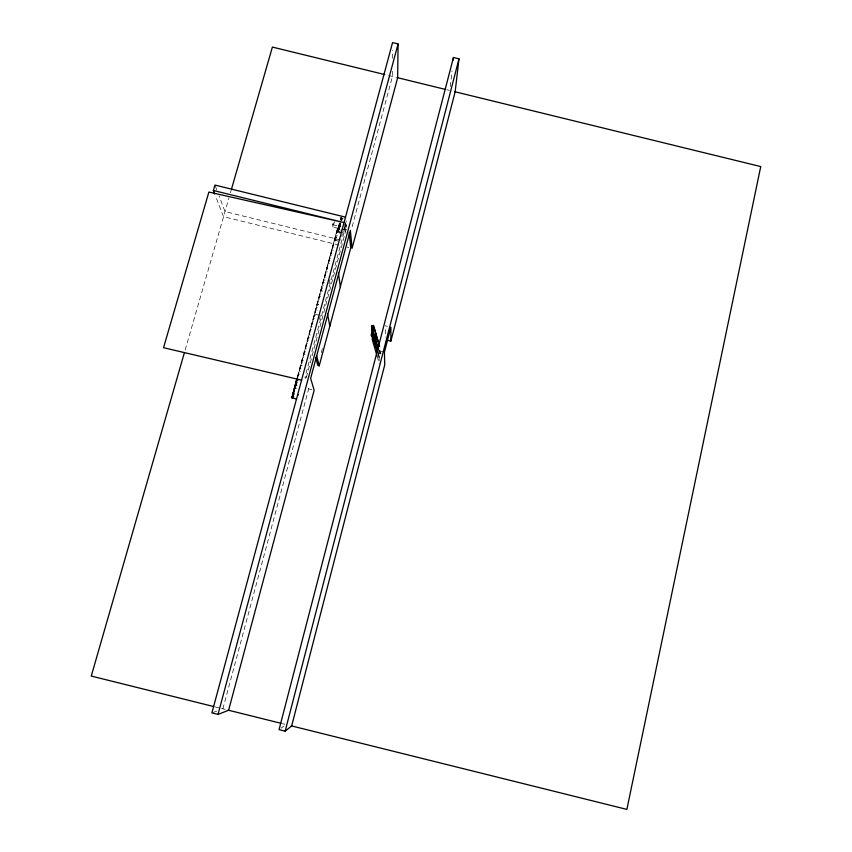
<?xml version="1.0" encoding="UTF-8"?>
<svg xmlns="http://www.w3.org/2000/svg" width="852" height="852" viewBox="0 0 852 852"><rect width="100%" height="100%" fill="white"/><g stroke="black" fill="none" stroke-linecap="round" stroke-linejoin="round"><path stroke-width="0.64" stroke-dasharray="4.26 3.19" d="M312.194 326.87L312.205 326.902M312.79 323.888L312.886 324.111M313.696 321.374L313.696 321.108M314.814 318.488L314.644 318.35M317.05 310.213L316.944 310.107M317.306 307.338L317.295 307.306M318.105 304.803L318.531 304.814M318.541 304.75L317.998 304.686M301.054 368.405L300.799 368.415M302.811 363.005L302.353 362.792M303.035 360.183L303.387 360.3M306.773 346.125L306.89 346.082M307.764 343.548L307.764 343.26M310.224 334.985L309.84 335.155M299.723 374.284L299.393 373.996M392.452 71.249L392.442 76.456L351.535 229.028M392.506 58.224L392.527 50.417M315.655 310.043L315.602 310.362M316.348 307.615L316.326 307.732M321.673 288.487L321.523 288.402M323.43 281.373L323.409 281.298M323.749 280.244L323.888 280.233M324.569 277.081L324.484 277.464M326.082 272.086L325.89 271.596M326.827 269.317L326.689 269.392M327.157 268.178L326.976 267.688M328.244 263.449L328.158 263.96M328.904 261.181L329.032 261.276M329.16 259.509L329.16 259.572M329.948 257.272L329.905 256.729M330.448 255.355L330.501 255.845M331.108 253.044L331.236 253.14M331.96 250.424L331.929 249.87L331.822 250.392M332.227 248.763L332.291 249.178M450.346 86.553L452.039 70.695M341.428 232.489L336.934 231.382L338.755 225.886M341.375 232.34L337.104 231.297L338.904 225.929L336.934 231.382M339.075 229.71L338.894 230.072A5.155 2.418 10.6 0 1 338.404 229.955L338.606 229.593A5.506 2.588 10.5 0 1 339.064 229.71L339.16 229.582A5.474 2.556 10.6 0 1 338.702 229.476L338.776 229.316A5.463 2.556 10.6 0 0 339.234 229.422L339.075 229.752A5.155 2.407 10.6 0 1 338.585 229.625L338.457 229.742A5.474 2.556 10.6 0 0 338.915 229.859L339.021 229.795A5.506 2.599 10.5 0 0 338.574 229.678L338.468 229.965A6.933 3.27 10.5 0 1 338.851 230.061L339.053 229.742A5.474 2.556 10.6 0 1 338.585 229.72L338.585 229.72M338.659 229.369L338.766 229.263A5.506 2.588 10.5 0 1 339.224 229.38L339.192 229.369A5.463 2.556 10.6 0 1 338.691 229.252L338.734 229.305M338.468 231.073L338.574 230.775A5.517 2.599 10.5 0 0 338.106 230.668L337.925 230.892M344.357 227.271L343.92 229.795L346.732 219.358M319.447 296.773L319.234 296.24M319.34 319.319L320.363 315.517M328.968 283.578L330.342 278.466M341.695 236.313L342.387 233.767M345.209 223.565L345.017 224.172M345.348 223.575L344.176 228.57M345.177 225.471L345.763 223.32M306.347 377.319L346.146 229.294L345.763 225.684L305.602 374.933L306.347 377.319L304.909 376.967L305.666 379.342M222.894 708.832L308.68 388.853L307.923 386.478M321.279 352.696L322.652 347.563M346.583 227.292L346.306 224.651L344.868 229.997L333.015 227.09L334.463 221.744M297.327 376.989L337.381 228.783L297.529 377.574M337.52 228.815L297.572 376.925M297.667 377.585L337.626 229.667L341.897 230.722M339.575 223.778L338.329 228.421L339.16 224.033M340.417 219.39L341.045 217.058M340.342 221.445L338.457 228.411L339.298 224.065M340.555 219.422L341.183 217.1M340.651 220.295L341.279 217.974L343.409 218.495M333.015 227.09L332.685 224.694L333.569 221.467M185.14 350.065L228.954 197.93M230.423 192.818L231.158 190.262M342.557 232.766L343.462 230.785M337.104 231.297L338.489 228.325L340.619 228.847M304.515 354.528L305.027 354.538M300.49 371.334L300.437 371.525M321.811 290.851L322.226 291.096M320.331 296.56L320.597 296.368M334.974 242.106L335.23 241.925M333.995 247.485L333.941 247.368M333.217 250.243L332.781 250.168M331.311 255.579L331.375 255.44M330.533 258.177L330.587 258.337M329.596 263.822L329.554 263.63M327.594 269.051L327.7 268.976M325.911 277.39L325.826 277.209M324.825 280.17L325.176 280.01M324.399 282.875L324.218 282.619M323.345 285.633L323.558 285.633M336.38 236.632L336.891 236.611M335.677 239.497L335.603 239.497A3.451 3.312 -1.7 0 0 336.061 239.614L336.061 239.593A3.461 3.312 -2 0 0 335.677 239.497L335.752 239.22M281.022 728.172L283.961 725.979M303.813 357.222L303.791 357.393M301.555 365.615L302.002 365.902M305.389 351.652L305.666 351.951M315.07 315.57L315.336 315.602M311.331 329.394L311.3 329.564M322.248 291.022L321.875 291.107M213.128 712.453L216.791 711.09M306.273 348.862L306.518 348.926M379.161 361.056L378.757 350.683L380.727 350.14L380.855 354.038M378.235 354.112L380.173 353.58L379.981 348.117M327.243 271.99L327.243 271.767M319.585 299.084L319.532 299.265M302.034 365.732L301.555 365.817M308.594 340.811L308.733 340.576M341.876 218.357L341.876 218.336A3.429 3.28 -0.6 0 0 342.248 218.41L342.259 218.378A3.429 3.28 -0.9 0 0 341.897 218.219M342.11 219.113L342.067 219.102A3.429 3.28 -0.7 0 1 341.684 219.007L341.695 219.028M341.524 219.326L341.545 219.326A3.429 3.28 -0.7 0 0 341.971 219.454L341.971 219.454A3.429 3.28 -1 0 0 341.609 219.262M341.269 220.37L341.269 220.37A3.429 3.291 -1 0 1 341.663 220.434M340.8 224.012L340.789 223.98A3.44 3.291 -1.2 0 0 340.374 223.852L340.374 223.927A3.429 3.28 -0.9 0 0 340.757 224.012L340.832 223.98A3.429 3.28 -0.9 0 1 340.363 223.874M340.193 224.193L340.236 224.193A3.44 3.291 -1.2 0 1 340.662 224.3L340.747 224.374M340.225 224.214L340.289 224.246A3.429 3.28 -0.9 0 0 340.651 224.321L340.704 224.353M340.182 224.619L340.14 224.545A3.44 3.291 -1.2 0 1 340.566 224.64L340.566 224.715A3.44 3.291 -1.2 0 0 340.193 224.598L340.193 224.598A3.429 3.28 -0.9 0 0 340.566 224.672L340.576 224.694M339.927 225.237L339.948 225.237A3.44 3.291 -1.3 0 1 340.374 225.343L340.417 225.375A3.429 3.28 -1 0 1 339.991 225.269L339.991 225.311M339.905 225.642L339.831 225.631A3.429 3.28 -1 0 0 340.278 225.716L340.289 225.737A3.44 3.291 -1.3 0 0 339.905 225.642L339.863 225.588A3.44 3.291 -1.3 0 1 340.289 225.684L340.353 225.716M340.267 226.11L340.193 226.11A3.429 3.28 -1 0 1 339.799 225.961A3.44 3.291 -1.3 0 1 340.193 226.036L340.267 226.11M339.618 226.707L339.586 226.675A3.44 3.291 -1 0 0 340.001 226.76L340.001 226.76A3.44 3.291 -1.3 0 0 339.618 226.643L339.628 226.685A3.429 3.291 -1 0 0 340.001 226.802L340.076 226.813M339.533 227.037L339.479 226.983A3.44 3.291 -1.3 0 1 339.905 227.079L339.905 227.111A3.44 3.291 -1 0 1 339.522 227.015L339.522 227.058M339.852 227.463L339.884 227.452A3.44 3.291 -1.4 0 0 339.437 227.377L339.437 227.377A3.44 3.291 -1.1 0 0 339.81 227.452L339.82 227.431A3.44 3.291 -1.4 0 0 339.437 227.335M339.256 227.718L339.341 227.686A3.44 3.291 -1.4 0 1 339.724 227.782L339.799 227.857M339.266 227.718L339.341 227.729A3.44 3.291 -1.1 0 0 339.724 227.846L339.767 227.835A3.44 3.291 -1.1 0 1 339.33 227.708L339.266 227.686M339.66 228.155L339.618 228.155A3.44 3.291 -1.4 0 0 339.245 228.038L339.245 228.038A3.44 3.291 -1.1 0 0 339.618 228.155L339.692 228.155M339.075 228.368L339.149 228.379A3.44 3.291 -1.4 0 1 339.533 228.474L339.597 228.506M335.582 239.849L335.582 239.87A3.451 3.312 -1.7 0 0 335.954 239.923L336.039 239.923A3.461 3.312 -2 0 0 335.582 239.806M335.475 240.179L335.486 240.147A3.461 3.312 -2.1 0 1 335.869 240.243L335.933 240.285A3.451 3.312 -1.7 0 1 335.475 240.179L335.411 240.147M342.174 218.772A3.429 3.28 -0.9 0 0 341.79 218.687L341.78 218.708A3.429 3.28 -0.7 0 0 342.153 218.751L342.163 218.73A3.429 3.28 -0.9 0 0 341.78 218.634L341.79 218.676A3.429 3.28 -0.7 0 0 342.163 218.804M341.46 219.731L341.428 219.678A3.429 3.28 -0.7 0 0 341.876 219.795L341.886 219.773A3.429 3.28 -1 0 0 341.503 219.72L341.46 219.667A3.429 3.28 -1 0 1 341.897 219.709M341.79 220.189A3.429 3.28 -0.7 0 1 341.407 220.093L341.407 220.093A3.429 3.28 -0.7 0 0 341.78 220.146L341.79 220.125M340.097 224.939L340.086 224.971A3.429 3.28 -0.9 0 0 340.47 225.013L340.512 225.003A3.44 3.291 -1.2 0 0 340.086 224.896M339.575 228.506L339.522 228.496A3.44 3.291 -1.1 0 1 339.139 228.411L339.096 228.389M322.674 288.072L322.61 288.37M338.489 230.945L338.414 231.02A5.517 2.599 10.5 0 0 337.988 230.913L338.01 230.956A5.517 2.599 10.5 0 1 338.393 231.052L338.5 230.988A5.474 2.567 10.6 0 1 338.084 230.796L338.084 230.796A6.944 3.27 10.5 0 1 338.468 230.881L338.563 230.775A5.474 2.567 10.6 0 1 338.127 230.711L338.127 230.711M339.032 229.699L338.99 229.689A5.474 2.556 10.6 0 1 338.532 229.582L338.585 229.635A5.474 2.556 10.6 0 0 338.958 229.774M338.457 230.849L338.436 230.967A5.485 2.567 10.6 0 1 337.956 230.817L337.999 230.732A5.485 2.567 10.6 0 0 338.489 230.764M388.672 75.53L396.617 77.479M446.81 89.758L449.387 90.387M332.685 224.694L341.024 226.738M346.146 229.294L344.751 228.954L345.166 232.82M340.108 233.16L336.902 232.372L336.796 231.52M340.406 239.945L225.024 211.573L219.06 195.917M334.729 239.508L334.655 240.189L340.278 241.574M339.021 245.078L223.543 216.696L215.684 196.429M346.721 246.974L348.862 247.506M385.21 325.783L387.479 326.348M319.234 315.229L314.686 314.111L314.516 313.387L314.814 314.111M378.757 350.683L383.315 351.801M308.68 388.853L311.96 389.662M215.162 706.904L220.317 708.193M221.616 708.513L225.184 709.396M282.268 723.614L284.856 724.253M338.979 229.912L338.894 229.976A5.506 2.599 10.5 0 0 338.436 229.87L338.468 229.88M309.34 337.712L309.148 337.967M215.396 186.268L216.77 189.889M379.065 349.767L380.173 353.58M378.267 353.165L379.715 358.149M377.958 353.655L379.012 357.318M377.095 356.179L379.268 363.655M345.166 224.3L345.294 223.714M334.676 239.348L334.793 240.179M336.647 231.488L336.764 232.383M345.113 223.852L345.113 225.066M385.274 329.607L385.392 337.243M341.705 218.921A3.429 3.28 -1 0 1 342.089 219.007M341.428 219.965A3.44 3.291 -1 0 1 341.801 220.05M315.751 312.876L315.815 312.812M339.671 226.281L339.671 226.344A3.44 3.291 -1 0 0 340.086 226.408L340.14 226.462A3.44 3.291 -1.3 0 0 339.714 226.291L339.724 226.334M336.774 235.28L336.806 235.312A3.451 3.301 -1.5 0 0 337.19 235.408L337.264 235.408A3.451 3.312 -1.8 0 0 336.817 235.29L336.817 235.29M336.199 237.378L336.242 237.41A3.451 3.301 -1.6 0 0 336.625 237.506L336.7 237.506A3.451 3.312 -1.9 0 0 336.242 237.388L336.199 237.378M338.99 228.677L338.958 228.677A5.463 2.556 10.6 0 0 339.415 228.783L339.479 228.805A5.506 2.588 10.5 0 0 339.032 228.687L338.99 228.677M338.926 228.89L338.904 228.879A4.686 2.194 10.6 0 0 339.426 229.007L339.394 229.007A6.922 3.259 10.5 0 0 338.968 228.9L338.968 228.9M338.319 230.296L338.276 230.285A5.474 2.567 10.6 0 0 338.766 230.413L338.702 230.391A5.517 2.599 10.5 0 0 338.244 230.274"/><path stroke-width="1.28" d="M390.866 341.13L390.887 327.179L384.444 352.089L384.71 364.997L291.661 725.947L285.175 731.144L279.062 729.631L453.445 57.489L458.983 58.841L455.149 91.792L390.866 341.13L387.607 340.331M294.345 394.007L294.409 393.848M295.985 388.32L295.932 388.203M296.752 385.498L296.251 385.477M296.943 382.516L297.05 382.676M297.817 379.885L298.275 379.832M298.37 394.902L297.912 394.913M398.086 43.953L397.66 77.734L352.078 248.294L350.353 230.328L310.639 378.384L314.154 390.205L228.613 710.259L218.005 714.423L211.903 712.9L392.559 42.6L398.086 43.953L218.005 714.423M296.645 399.024L292.044 397.884L297.263 378.735L292.183 397.895L291.97 397.373L297.124 378.288M453.168 60.13L453.445 57.489M285.175 731.144L458.983 58.841M315.719 357.308L317.839 365.519L319.202 365.859L350.736 247.964L349.203 232.553M292.044 397.884L296.986 378.256M184.405 352.622L91.26 676.062L213.863 706.585M231.531 188.984L272.395 47.084L384.795 74.582M214.757 194.054L213.373 190.475L214.938 185.065L345.518 217.143M377.095 356.179L372.399 339.969L371.578 325.965L373.549 325.421L379.651 346.434M372.015 334.325C370.141 338.926 373.219 331.705 372.399 335.624M372.058 334.463L377.596 352.43M377.873 352.845L372.707 335.07L374.646 334.538M372.335 335.422L371.994 333.121M301.587 380.141L163.541 347.701L208.878 192.051L344.048 222.585L213.373 190.475M397.714 77.745L445.511 89.439M454.553 91.654L760.74 166.577L626.87 809.4L291.309 725.861M228.059 710.121L280.979 723.295M371.142 334.474L371.515 335.848M374.347 328.723L378.576 343.26M375.008 335.805L376.115 339.618M371.578 325.965L378.394 349.448M378.011 348.66L372.377 329.266L372.707 335.07M316.593 355.54L319.202 365.859M327.541 313.909L329.841 326.103M338.425 272.991L340.353 286.805M373.613 326.699L373.751 329.245M293.131 396.627L293.695 396.755L293.195 396.563"/></g></svg>
